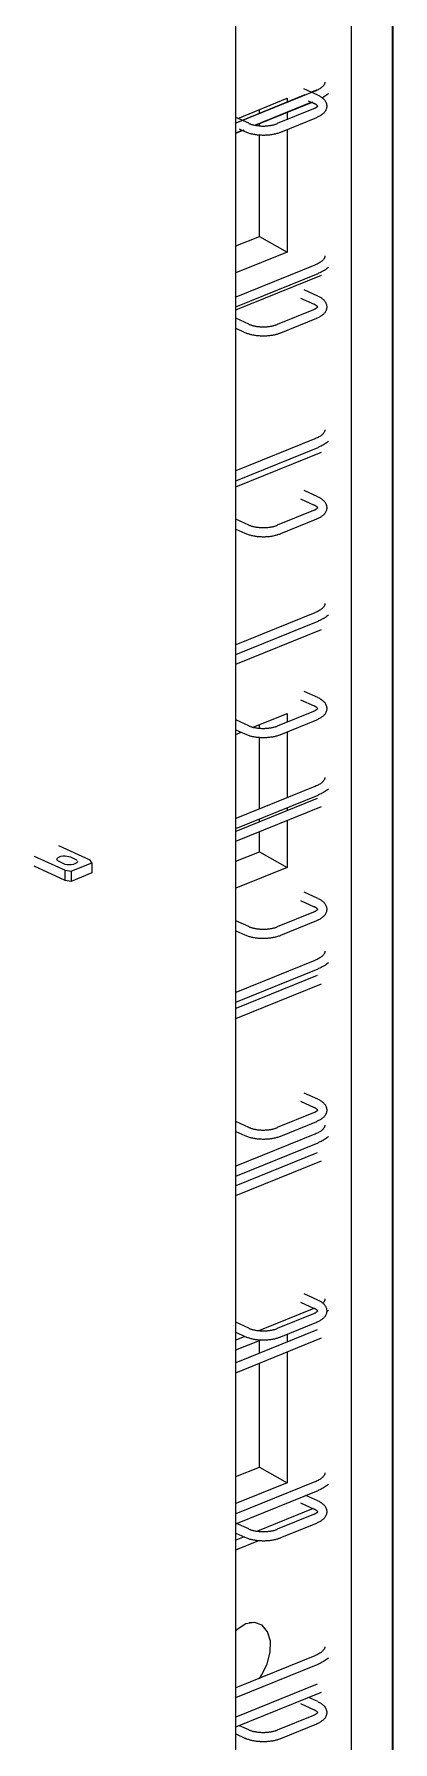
# Model space of a CAD drawing. Header units: millimetres. Extents: x 17731 to 34869, y 1067 to 18539.
# Drawn here: x 27801 to 28117, y 9722 to 11226 of the extents above; entities that cross this region are included whole.
import ezdxf

# ---------------------------------------------------------------- set-up
doc = ezdxf.new("R2010")
doc.units = ezdxf.units.MM
for name, color, linetype, lineweight in [('A-GENM', 13, 'Continuous', 18), ('A-WALL', 113, 'Continuous', 25), ('S-RBAR', 171, 'Continuous', 18)]:
    doc.layers.add(name, color=color, linetype=linetype, lineweight=lineweight)

# ---------------------------------------------------------------- blocks, each defined once
blk = doc.blocks.new('Rebar Bar - Part 3054600646-V8-3D Ortho')
at = {"layer": 'S-RBAR'}
for p, q in [((5850.3, 11147.3), (5839, 11152.4)), ((5841.8, 11142.3), (5847, 11140))]:
    blk.add_line(p, q, dxfattribs=at)
blk = doc.blocks.new('Rebar Bar - Part 2227165887-431004-3D Ortho')
at = {"layer": 'S-RBAR'}
for points in [[(5850.3, 13269.8, 0), (5850.8, 13269.6, 0), (5851.3, 13269.4, 0), (5851.8, 13269.3, 0), (5852.3, 13269.1, 0), (5852.9, 13268.9, 0), (5853.4, 13268.7, 0), (5854, 13268.6, 0), (5854.6, 13268.4, 0), (5855.3, 13268.3, 0), (5855.9, 13268.2, 0), (5856.6, 13268, 0), (5857.3, 13267.9, 0), (5858, 13267.8, 0), (5858.6, 13267.8, 0), (5859.4, 13267.7, 0), (5860.1, 13267.6, 0), (5860.8, 13267.6, 0), (5861.5, 13267.5, 0), (5862.2, 13267.5, 0), (5863, 13267.5, 0), (5863.7, 13267.5, 0), (5864.4, 13267.5, 0), (5865.2, 13267.6, 0), (5865.9, 13267.6, 0), (5866.6, 13267.6, 0), (5867.3, 13267.7, 0), (5868, 13267.8, 0), (5868.7, 13267.9, 0), (5869.4, 13268, 0), (5870.1, 13268.1, 0), (5870.7, 13268.2, 0), (5871.4, 13268.3, 0), (5872, 13268.5, 0), (5872.6, 13268.6, 0), (5873.2, 13268.8, 0), (5873.8, 13269, 0), (5874.3, 13269.1, 0), (5874.8, 13269.3, 0), (5875.3, 13269.5, 0), (5875.5, 13269.6, 0)], [(5847, 13262.6, 0), (5847.7, 13262.3, 0), (5848.4, 13262, 0), (5849.1, 13261.7, 0), (5849.8, 13261.5, 0), (5850.6, 13261.2, 0), (5851.3, 13261, 0), (5852.1, 13260.8, 0), (5852.9, 13260.6, 0), (5853.6, 13260.5, 0), (5854.4, 13260.3, 0), (5855.3, 13260.2, 0), (5856.1, 13260, 0), (5856.9, 13259.9, 0), (5857.8, 13259.8, 0), (5858.6, 13259.7, 0), (5859.5, 13259.7, 0), (5860.3, 13259.6, 0), (5861.2, 13259.6, 0), (5862.1, 13259.5, 0), (5862.9, 13259.5, 0), (5863.8, 13259.5, 0), (5864.7, 13259.5, 0), (5865.5, 13259.6, 0), (5866.4, 13259.6, 0), (5867.3, 13259.7, 0), (5868.1, 13259.8, 0), (5869, 13259.8, 0), (5869.8, 13260, 0), (5870.6, 13260.1, 0), (5871.5, 13260.2, 0), (5872.3, 13260.4, 0), (5873.1, 13260.5, 0), (5873.9, 13260.7, 0), (5874.6, 13260.9, 0), (5875.4, 13261.1, 0), (5876.1, 13261.3, 0), (5876.9, 13261.6, 0), (5877.6, 13261.8, 0), (5878.3, 13262.1, 0), (5878.5, 13262.2, 0)]]:
    blk.add_polyline3d(points, dxfattribs=at)
blk = doc.blocks.new('Rebar Bar - Part 2603964791-431004-3D Ortho')
at = {"layer": 'S-RBAR'}
for p, q in [((5907.4, 13282.5), (5875.5, 13269.6)), ((5878.5, 13262.2), (5910.4, 13275.1))]:
    blk.add_line(p, q, dxfattribs=at)
blk = doc.blocks.new('Rebar Bar - Part 2227165887-V2-3D Ortho')
at = {"layer": 'S-RBAR'}
for points in [[(5911.2, 13285.1, 0), (5911.2, 13285.1, 0), (5911.2, 13285.1, 0), (5911.1, 13285, 0), (5911.1, 13284.9, 0), (5911, 13284.8, 0), (5910.9, 13284.7, 0), (5910.8, 13284.6, 0), (5910.6, 13284.4, 0), (5910.4, 13284.2, 0), (5910.2, 13284, 0), (5909.9, 13283.8, 0), (5909.6, 13283.6, 0), (5909.3, 13283.4, 0), (5908.9, 13283.2, 0), (5908.5, 13283, 0), (5908.1, 13282.8, 0), (5907.6, 13282.6, 0), (5907.4, 13282.5, 0)], [(5911.2, 13285, 0), (5911.2, 13285, 0), (5911.2, 13285, 0), (5911.1, 13285.1, 0), (5911.1, 13285.2, 0), (5911, 13285.3, 0), (5910.9, 13285.4, 0), (5910.8, 13285.6, 0), (5910.6, 13285.7, 0), (5910.4, 13285.9, 0), (5910.2, 13286.1, 0), (5909.9, 13286.3, 0), (5909.6, 13286.5, 0), (5909.3, 13286.7, 0), (5908.9, 13286.9, 0), (5908.5, 13287.1, 0), (5908.1, 13287.3, 0), (5908, 13287.3, 0)], [(5911.3, 13294.6, 0), (5912, 13294.3, 0), (5912.6, 13294, 0), (5913.2, 13293.6, 0), (5913.8, 13293.3, 0), (5914.4, 13292.9, 0), (5914.9, 13292.5, 0), (5915.5, 13292.1, 0), (5916, 13291.6, 0), (5916.5, 13291.2, 0), (5916.9, 13290.7, 0), (5917.3, 13290.2, 0), (5917.7, 13289.6, 0), (5918.1, 13289.1, 0), (5918.4, 13288.4, 0), (5918.7, 13287.8, 0), (5918.9, 13287.1, 0), (5919, 13286.4, 0), (5919.1, 13285.7, 0), (5919.2, 13285, 0), (5919.1, 13284.3, 0), (5919, 13283.6, 0), (5918.9, 13282.9, 0), (5918.6, 13282.3, 0), (5918.4, 13281.6, 0), (5918, 13281, 0), (5917.7, 13280.4, 0), (5917.3, 13279.9, 0), (5916.9, 13279.4, 0), (5916.4, 13278.9, 0), (5915.9, 13278.4, 0), (5915.4, 13278, 0), (5914.9, 13277.6, 0), (5914.3, 13277.2, 0), (5913.8, 13276.8, 0), (5913.2, 13276.5, 0), (5912.6, 13276.1, 0), (5911.9, 13275.8, 0), (5911.3, 13275.5, 0), (5910.6, 13275.2, 0), (5910.4, 13275.1, 0)]]:
    blk.add_polyline3d(points, dxfattribs=at)
blk = doc.blocks.new('Rebar Bar - Part 4212567781-V9-3D Ortho')
at = {"layer": 'S-RBAR'}
for p, q in [((5911.3, 11172), (5898.9, 11177.7)), ((5902.8, 11167.1), (5908, 11164.7))]:
    blk.add_line(p, q, dxfattribs=at)
blk = doc.blocks.new('Rebar Bar - Part 3054600646-431004-3D Ortho')
at = {"layer": 'S-RBAR'}
for p, q in [((5850.3, 13269.8), (5839, 13275)), ((5839, 13266.2), (5847, 13262.6))]:
    blk.add_line(p, q, dxfattribs=at)
blk = doc.blocks.new('Rebar Bar - Part 4212567781-431004-3D Ortho')
at = {"layer": 'S-RBAR'}
for p, q in [((5911.3, 13294.6), (5899.2, 13300.1)), ((5895.9, 13292.8), (5908, 13287.3))]:
    blk.add_line(p, q, dxfattribs=at)
blk = doc.blocks.new('Rebar Bar - Part 3054600646-V10-3D Ortho')
at = {"layer": 'S-RBAR'}
for p, q in [((5850.3, 9909.1), (5839.6, 9913.9)), ((5839, 9905.4), (5847, 9901.8))]:
    blk.add_line(p, q, dxfattribs=at)
blk = doc.blocks.new('Rebar Bar - Part 4212567781-V11-3D Ortho')
at = {"layer": 'S-RBAR'}
for p, q in [((5895.9, 9932.1), (5908, 9926.6)), ((5911.3, 9933.8), (5900.6, 9938.7))]:
    blk.add_line(p, q, dxfattribs=at)
blk = doc.blocks.new('Rebar Bar - Part 3054600646-V12-3D Ortho')
at = {"layer": 'S-RBAR'}
for p, q in [((5850.3, 9732.2), (5842.3, 9735.8)), ((5839, 9728.5), (5847, 9724.9))]:
    blk.add_line(p, q, dxfattribs=at)
blk = doc.blocks.new('Rebar Bar - Part 4212567781-V13-3D Ortho')
at = {"layer": 'S-RBAR'}
for p, q in [((5895.9, 9755.2), (5908, 9749.7)), ((5911.3, 9757), (5903.4, 9760.6))]:
    blk.add_line(p, q, dxfattribs=at)
blk = doc.blocks.new('RR spread anchor face based - RR-SA-2_5-200-1726821-3D Ortho')
at = {"layer": 'A-GENM'}
for p, q in [((4770.3, 8942.2), (4742.8, 8954.7)), ((4721, 8945.8), (4748.5, 8933.4)), ((4748.5, 8924.4), (4721, 8936.8)), ((4747.1, 8939), (4743, 8940.9)), ((4753.1, 8945), (4757.3, 8943.1)), ((4753.8, 8932.6), (4771.9, 8939.9)), ((4771.9, 8939.9), (4770.3, 8942.2)), ((4771.9, 8939.9), (4771.9, 8930.9)), ((4748.5, 8933.4), (4753.8, 8932.6)), ((4748.5, 8924.4), (4748.5, 8933.4)), ((4753.8, 8923.5), (4748.5, 8924.4)), ((4753.8, 8932.6), (4753.8, 8923.5)), ((4771.9, 8930.9), (4753.8, 8923.5))]:
    blk.add_line(p, q, dxfattribs=at)
for points in [[(4743, 8940.9, 0), (4741.9, 8941.5, 0), (4741.3, 8942.3, 0), (4741.1, 8943, 0), (4741.4, 8943.8, 0), (4742.1, 8944.5, 0), (4743.3, 8945.1, 0), (4744.7, 8945.6, 0), (4746.4, 8945.9, 0), (4748.3, 8946, 0), (4750.1, 8945.8, 0), (4751.7, 8945.5, 0), (4753.1, 8945, 0)], [(4759.2, 8941, 0), (4758.9, 8940.2, 0), (4758.2, 8939.5, 0), (4757, 8938.9, 0), (4755.5, 8938.4, 0), (4753.8, 8938.2, 0), (4752, 8938.1, 0), (4750.2, 8938.2, 0), (4748.5, 8938.5, 0), (4747.1, 8939, 0)], [(4757.3, 8943.1, 0), (4758.3, 8942.5, 0), (4759, 8941.8, 0)]]:
    blk.add_polyline3d(points, dxfattribs=at)
blk = doc.blocks.new('Rebar Bar - Part 560517224-V30-3D Ortho')
at = {"layer": 'S-RBAR'}
for p, q in [((5910.7, 11176.7), (5905.6, 11174.6)), ((5899.9, 11172.3), (5844.6, 11149.9)), ((5855.6, 11145.7), (5905.5, 11166)), ((5839, 11139), (5844.5, 11141.2))]:
    blk.add_line(p, q, dxfattribs=at)
blk = doc.blocks.new('Rebar Bar - Part 560517224-V31-3D Ortho')
at = {"layer": 'S-RBAR'}
blk.add_line((5839, 10983), (5914.5, 11013.6), dxfattribs=at)
blk = doc.blocks.new('Rebar Bar - Part 560517224-431004-3D Ortho')
at = {"layer": 'S-RBAR'}
for p, q in [((5910.7, 13361.2), (5839, 13332.1)), ((5839, 13323.5), (5914.5, 13354.1))]:
    blk.add_line(p, q, dxfattribs=at)
blk = doc.blocks.new('Rebar Bar - Part 560517224-V32-3D Ortho')
at = {"layer": 'S-RBAR'}
for p, q in [((5907.2, 9927), (5858.2, 9907.1)), ((5846.2, 9902.2), (5839, 9899.3)), ((5839, 9890.7), (5859.3, 9898.9))]:
    blk.add_line(p, q, dxfattribs=at)
blk = doc.blocks.new('Rebar Bar - Part 776176355-V39-3D Ortho')
at = {"layer": 'S-RBAR'}
for points in [[(5917.3, 11183.5, 0), (5917.3, 11183.3, 0), (5917.3, 11183, 0), (5917.3, 11182.8, 0), (5917.3, 11182.5, 0), (5917.2, 11182.3, 0), (5917.1, 11182, 0), (5917, 11181.7, 0), (5916.8, 11181.3, 0), (5916.6, 11181, 0), (5916.3, 11180.6, 0), (5916, 11180.2, 0), (5915.6, 11179.8, 0), (5915.2, 11179.4, 0), (5914.7, 11179, 0), (5914.1, 11178.5, 0), (5913.5, 11178.1, 0), (5912.9, 11177.7, 0), (5912.2, 11177.3, 0), (5911.4, 11176.8, 0), (5910.6, 11176.4, 0), (5909.7, 11176, 0), (5908.8, 11175.6, 0), (5908.6, 11175.5, 0)], [(5920.6, 11173.5, 0), (5919.8, 11172.8, 0), (5918.9, 11172.1, 0), (5918, 11171.5, 0), (5917.1, 11170.9, 0), (5916.1, 11170.3, 0), (5915.1, 11169.8, 0)]]:
    blk.add_polyline3d(points, dxfattribs=at)
blk = doc.blocks.new('Rebar Bar - Part 2031897438-V40-3D Ortho')
at = {"layer": 'S-RBAR'}
for p, q in [((5908.6, 11175.5), (5839, 11147.3)), ((5856.4, 11145.7), (5907.1, 11166.3)), ((5839, 11138.7), (5846.3, 11141.6))]:
    blk.add_line(p, q, dxfattribs=at)
blk = doc.blocks.new('Rebar Bar - Part 776176355-431004-3D Ortho')
at = {"layer": 'S-RBAR'}
for points in [[(5917.3, 13327.3, 0), (5917.3, 13327, 0), (5917.3, 13326.8, 0), (5917.3, 13326.5, 0), (5917.3, 13326.3, 0), (5917.2, 13326, 0), (5917.1, 13325.7, 0), (5917, 13325.4, 0), (5916.8, 13325.1, 0), (5916.6, 13324.7, 0), (5916.3, 13324.3, 0), (5916, 13323.9, 0), (5915.6, 13323.5, 0), (5915.2, 13323.1, 0), (5914.7, 13322.7, 0), (5914.1, 13322.3, 0), (5913.5, 13321.8, 0), (5912.9, 13321.4, 0), (5912.2, 13321, 0), (5911.4, 13320.6, 0), (5910.6, 13320.2, 0), (5909.7, 13319.8, 0), (5908.8, 13319.4, 0), (5908.6, 13319.3, 0)], [(5920.6, 13317.2, 0), (5919.8, 13316.5, 0), (5918.9, 13315.9, 0), (5918, 13315.2, 0), (5917.1, 13314.6, 0), (5916.1, 13314.1, 0), (5915.1, 13313.5, 0), (5914.1, 13313, 0), (5913, 13312.5, 0), (5911.9, 13312, 0), (5911.6, 13311.8, 0)]]:
    blk.add_polyline3d(points, dxfattribs=at)
blk = doc.blocks.new('Rebar Bar - Part 2031897438-431004-3D Ortho')
at = {"layer": 'S-RBAR'}
for p, q in [((5908.6, 13319.3), (5839, 13291)), ((5839, 13282.4), (5911.6, 13311.8))]:
    blk.add_line(p, q, dxfattribs=at)
blk = doc.blocks.new('Rebar Bar - Part 776176355-V41-3D Ortho')
at = {"layer": 'S-RBAR'}
for points in [[(5917.3, 10111.7, 0), (5917.3, 10111.4, 0), (5917.3, 10111.2, 0), (5917.3, 10110.9, 0), (5917.3, 10110.7, 0), (5917.2, 10110.4, 0), (5917.1, 10110.1, 0), (5917, 10109.8, 0), (5916.8, 10109.5, 0), (5916.6, 10109.1, 0), (5916.3, 10108.7, 0), (5916, 10108.3, 0), (5915.6, 10107.9, 0)], [(5920.6, 10101.6, 0), (5919.8, 10100.9, 0), (5918.9, 10100.3, 0)]]:
    blk.add_polyline3d(points, dxfattribs=at)
blk = doc.blocks.new('Rebar Bar - Part 2031897438-V42-3D Ortho')
at = {"layer": 'S-RBAR'}
for p, q in [((5907.8, 10103.4), (5859.7, 10083.8)), ((5846.8, 10078.6), (5839, 10075.4)), ((5839, 10066.8), (5861.2, 10075.8))]:
    blk.add_line(p, q, dxfattribs=at)
blk = doc.blocks.new('Rebar Bar - Part 776176355-V43-3D Ortho')
at = {"layer": 'S-RBAR'}
for points in [[(5917.3, 9958.5, 0), (5917.3, 9958.3, 0), (5917.3, 9958, 0), (5917.3, 9957.8, 0), (5917.3, 9957.5, 0), (5917.2, 9957.3, 0), (5917.1, 9957, 0), (5917, 9956.7, 0), (5916.8, 9956.3, 0), (5916.6, 9956, 0), (5916.3, 9955.6, 0), (5916, 9955.2, 0), (5915.6, 9954.8, 0), (5915.2, 9954.4, 0), (5914.7, 9954, 0), (5914.1, 9953.6, 0), (5913.5, 9953.1, 0), (5912.9, 9952.7, 0), (5912.2, 9952.3, 0), (5911.4, 9951.9, 0), (5910.6, 9951.4, 0), (5909.7, 9951, 0), (5908.8, 9950.6, 0), (5908.6, 9950.5, 0)], [(5920.6, 9948.5, 0), (5919.8, 9947.8, 0), (5918.9, 9947.1, 0), (5918, 9946.5, 0), (5917.1, 9945.9, 0), (5916.1, 9945.3, 0), (5915.1, 9944.8, 0), (5914.1, 9944.2, 0), (5913, 9943.7, 0), (5911.9, 9943.3, 0), (5911.6, 9943.1, 0)]]:
    blk.add_polyline3d(points, dxfattribs=at)
blk = doc.blocks.new('Rebar Bar - Part 776176355-V44-3D Ortho')
at = {"layer": 'S-RBAR'}
for points in [[(5917.3, 9805.3, 0), (5917.3, 9805.2, 0), (5917.3, 9804.9, 0), (5917.3, 9804.7, 0), (5917.3, 9804.4, 0), (5917.2, 9804.1, 0), (5917.1, 9803.9, 0), (5917, 9803.5, 0), (5916.8, 9803.2, 0), (5916.6, 9802.9, 0), (5916.3, 9802.5, 0), (5916, 9802.1, 0), (5915.6, 9801.7, 0), (5915.2, 9801.3, 0), (5914.7, 9800.9, 0), (5914.1, 9800.4, 0), (5913.5, 9800, 0), (5912.9, 9799.6, 0), (5912.2, 9799.1, 0), (5911.4, 9798.7, 0), (5910.6, 9798.3, 0), (5909.7, 9797.9, 0), (5908.8, 9797.5, 0), (5908.6, 9797.4, 0)], [(5920.6, 9795.4, 0), (5919.8, 9794.7, 0), (5918.9, 9794, 0), (5918, 9793.4, 0), (5917.1, 9792.8, 0), (5916.1, 9792.2, 0), (5915.1, 9791.7, 0), (5914.1, 9791.1, 0), (5913, 9790.6, 0), (5911.9, 9790.1, 0), (5911.6, 9790, 0)]]:
    blk.add_polyline3d(points, dxfattribs=at)

msp = doc.modelspace()

# ---------------------------------------------------------------- linework, layer by layer
at = {"layer": 'A-WALL'}
for p, q in [((28116.63104, 8791.72978), (28116.63104, 13129.96556)), ((28117.01887, 13129.7895), (28117.01887, 8797.79375)), ((28080.32153, 12683.45328), (28080.32153, 8776.9902)), ((27978.64966, 8735.71725), (27978.64966, 12642.18034)), ((27980.18277, 11151.66144), (28023.77425, 11169.35709)), ((28023.77425, 11169.35709), (28023.77425, 11165.93467)), ((27999.32562, 11156.00992), (27999.32562, 11159.43234)), ((27999.32562, 11145.03008), (27999.32562, 11147.15502)), ((28023.77425, 11157.0036), (28023.77425, 11150.45745)), ((27999.32562, 11047.72151), (27999.32562, 11137.11086)), ((28023.77425, 11141.89153), (28023.77425, 11033.8499)), ((27978.64966, 11039.32825), (27999.32562, 11047.72151)), ((27999.32562, 11047.72151), (28023.77425, 11033.8499)), ((28023.77425, 11033.8499), (27978.64966, 11015.53191)), ((27993.97638, 10615.23213), (28023.77425, 10627.32835)), ((28023.77425, 10627.32835), (28023.77425, 10619.81132)), ((27978.64966, 10609.01035), (27983.33435, 10610.91207)), ((27999.32562, 10614.38395), (27999.32562, 10617.40361)), ((27999.32562, 10543.19619), (27999.32562, 10606.46473)), ((28023.77425, 10611.2454), (28023.77425, 10553.12093)), ((27999.32562, 10531.86695), (27999.32562, 10534.66044)), ((28023.77425, 10544.50901), (28023.77425, 10541.79169)), ((28023.77425, 10532.94601), (28023.77425, 10491.82117)), ((27999.32562, 10505.69277), (27999.32562, 10523.25075)), ((27978.64966, 10497.29952), (27999.32562, 10505.69277)), ((27999.32562, 10505.69277), (28023.77425, 10491.82117)), ((28023.77425, 10491.82117), (27978.64966, 10473.50317)), ((28023.77425, 10080.59927), (28023.77425, 10073.68447)), ((27999.32562, 10063.75972), (27999.32562, 10075.2895)), ((28023.77425, 10065.06687), (28023.77425, 9949.79244)), ((27999.32562, 9963.66404), (27999.32562, 10055.14352)), ((27978.64966, 9955.27078), (27999.32562, 9963.66404)), ((27999.32562, 9963.66404), (28023.77425, 9949.79244)), ((28023.77425, 9949.79244), (27978.64966, 9931.47444))]:
    msp.add_line(p, q, dxfattribs=at)
for points in [[(27987.46287, 9825.46247, 0), (27979.7758, 9820.54084, 0), (27978.56686, 9819.40661, 0)], [(27999.32332, 9777.24956, 0), (28001.62065, 9780.56593, 0), (28006.33211, 9790.25911, 0), (28008.8745, 9800.51165, 0), (28008.99132, 9810.29338, 0), (28006.57966, 9818.58538, 0), (28001.80149, 9824.35155, 0), (27995.14994, 9826.78186, 0), (27987.46287, 9825.46247, 0)], [(27990.38559, 9826.76767, 0), (27994.36407, 9826.86199, 0), (27995.53479, 9826.74606, 0)]]:
    msp.add_polyline3d(points, dxfattribs=at)

# ---------------------------------------------------------------- block references
at = {"layer": 'A-GENM'}
msp.add_blockref('RR spread anchor face based - RR-SA-2_5-200-1726821-3D Ortho', (23079.70955, 1556.02296), dxfattribs=at)
at = {"layer": 'S-RBAR'}
for name, p in [('Rebar Bar - Part 560517224-V30-3D Ortho', (22139.60781, 0)), ('Rebar Bar - Part 4212567781-V9-3D Ortho', (22139.60781, 0)), ('Rebar Bar - Part 776176355-V39-3D Ortho', (22139.60781, 0)), ('Rebar Bar - Part 2031897438-V40-3D Ortho', (22139.60781, 0)), ('Rebar Bar - Part 2227165887-V2-3D Ortho', (22139.60781, -2122.58452)), ('Rebar Bar - Part 3054600646-V8-3D Ortho', (22139.60781, 0)), ('Rebar Bar - Part 2227165887-431004-3D Ortho', (22139.60781, -2122.58452)), ('Rebar Bar - Part 2603964791-431004-3D Ortho', (22139.60781, -2122.58452)), ('Rebar Bar - Part 776176355-431004-3D Ortho', (22139.60781, -2296.85469)), ('Rebar Bar - Part 2031897438-431004-3D Ortho', (22139.60781, -2296.85469)), ('Rebar Bar - Part 560517224-V31-3D Ortho', (22139.60781, 0)), ('Rebar Bar - Part 4212567781-431004-3D Ortho', (22139.60781, -2299.46656)), ('Rebar Bar - Part 2603964791-431004-3D Ortho', (22139.60781, -2299.46656)), ('Rebar Bar - Part 2227165887-V2-3D Ortho', (22139.60781, -2299.46656)), ('Rebar Bar - Part 3054600646-431004-3D Ortho', (22139.60781, -2299.46656)), ('Rebar Bar - Part 2227165887-431004-3D Ortho', (22139.60781, -2299.46656)), ('Rebar Bar - Part 776176355-431004-3D Ortho', (22139.60781, -2449.97834)), ('Rebar Bar - Part 2031897438-431004-3D Ortho', (22139.60781, -2449.97834)), ('Rebar Bar - Part 560517224-V31-3D Ortho', (22139.60781, -156.03574)), ('Rebar Bar - Part 4212567781-431004-3D Ortho', (22139.60781, -2476.34861)), ('Rebar Bar - Part 2227165887-V2-3D Ortho', (22139.60781, -2476.34861)), ('Rebar Bar - Part 2603964791-431004-3D Ortho', (22139.60781, -2476.34861)), ('Rebar Bar - Part 3054600646-431004-3D Ortho', (22139.60781, -2476.34861)), ('Rebar Bar - Part 2227165887-431004-3D Ortho', (22139.60781, -2476.34861)), ('Rebar Bar - Part 2031897438-431004-3D Ortho', (22139.60781, -2603.10198)), ('Rebar Bar - Part 776176355-431004-3D Ortho', (22139.60781, -2603.10198)), ('Rebar Bar - Part 560517224-V31-3D Ortho', (22139.60781, -312.07149)), ('Rebar Bar - Part 4212567781-431004-3D Ortho', (22139.60781, -2653.23065)), ('Rebar Bar - Part 2227165887-V2-3D Ortho', (22139.60781, -2653.23065)), ('Rebar Bar - Part 3054600646-431004-3D Ortho', (22139.60781, -2653.23065)), ('Rebar Bar - Part 2603964791-431004-3D Ortho', (22139.60781, -2653.23065)), ('Rebar Bar - Part 2227165887-431004-3D Ortho', (22139.60781, -2653.23065)), ('Rebar Bar - Part 2031897438-431004-3D Ortho', (22139.60781, -2756.22563)), ('Rebar Bar - Part 776176355-431004-3D Ortho', (22139.60781, -2756.22563)), ('Rebar Bar - Part 560517224-431004-3D Ortho', (22139.60781, -2808.64337)), ('Rebar Bar - Part 4212567781-431004-3D Ortho', (22139.60781, -2830.11269)), ('Rebar Bar - Part 2227165887-V2-3D Ortho', (22139.60781, -2830.11269)), ('Rebar Bar - Part 3054600646-431004-3D Ortho', (22139.60781, -2830.11269)), ('Rebar Bar - Part 2227165887-431004-3D Ortho', (22139.60781, -2830.11269)), ('Rebar Bar - Part 2603964791-431004-3D Ortho', (22139.60781, -2830.11269)), ('Rebar Bar - Part 2031897438-431004-3D Ortho', (22139.60781, -2909.34928)), ('Rebar Bar - Part 776176355-431004-3D Ortho', (22139.60781, -2909.34928)), ('Rebar Bar - Part 560517224-431004-3D Ortho', (22139.60781, -2964.67911)), ('Rebar Bar - Part 4212567781-431004-3D Ortho', (22139.60781, -3006.99474)), ('Rebar Bar - Part 2603964791-431004-3D Ortho', (22139.60781, -3006.99474)), ('Rebar Bar - Part 2227165887-V2-3D Ortho', (22139.60781, -3006.99474)), ('Rebar Bar - Part 3054600646-431004-3D Ortho', (22139.60781, -3006.99474)), ('Rebar Bar - Part 2227165887-431004-3D Ortho', (22139.60781, -3006.99474)), ('Rebar Bar - Part 776176355-431004-3D Ortho', (22139.60781, -3062.47292)), ('Rebar Bar - Part 2031897438-431004-3D Ortho', (22139.60781, -3062.47292)), ('Rebar Bar - Part 560517224-431004-3D Ortho', (22139.60781, -3120.71486)), ('Rebar Bar - Part 4212567781-431004-3D Ortho', (22139.60781, -3183.87678)), ('Rebar Bar - Part 2227165887-V2-3D Ortho', (22139.60781, -3183.87678)), ('Rebar Bar - Part 776176355-V41-3D Ortho', (22139.60781, 0)), ('Rebar Bar - Part 2031897438-V42-3D Ortho', (22139.60781, 0)), ('Rebar Bar - Part 2603964791-431004-3D Ortho', (22139.60781, -3183.87678)), ('Rebar Bar - Part 3054600646-431004-3D Ortho', (22139.60781, -3183.87678)), ('Rebar Bar - Part 560517224-431004-3D Ortho', (22139.60781, -3276.7506)), ('Rebar Bar - Part 2227165887-431004-3D Ortho', (22139.60781, -3183.87678)), ('Rebar Bar - Part 776176355-V43-3D Ortho', (22139.60781, 0)), ('Rebar Bar - Part 2031897438-431004-3D Ortho', (22139.60781, -3368.72021)), ('Rebar Bar - Part 4212567781-V11-3D Ortho', (22139.60781, 0)), ('Rebar Bar - Part 2227165887-V2-3D Ortho', (22139.60781, -3360.75882)), ('Rebar Bar - Part 560517224-V32-3D Ortho', (22139.60781, 0)), ('Rebar Bar - Part 3054600646-V10-3D Ortho', (22139.60781, 0)), ('Rebar Bar - Part 2603964791-431004-3D Ortho', (22139.60781, -3360.75882)), ('Rebar Bar - Part 2227165887-431004-3D Ortho', (22139.60781, -3360.75882)), ('Rebar Bar - Part 2031897438-431004-3D Ortho', (22139.60781, -3521.84386)), ('Rebar Bar - Part 776176355-V44-3D Ortho', (22139.60781, 0)), ('Rebar Bar - Part 560517224-431004-3D Ortho', (22139.60781, -3588.82209)), ('Rebar Bar - Part 4212567781-V13-3D Ortho', (22139.60781, 0)), ('Rebar Bar - Part 2227165887-V2-3D Ortho', (22139.60781, -3537.64087)), ('Rebar Bar - Part 3054600646-V12-3D Ortho', (22139.60781, 0)), ('Rebar Bar - Part 2603964791-431004-3D Ortho', (22139.60781, -3537.64087)), ('Rebar Bar - Part 2227165887-431004-3D Ortho', (22139.60781, -3537.64087))]:
    msp.add_blockref(name, p, dxfattribs=at)

doc.saveas('drawing.dxf')
